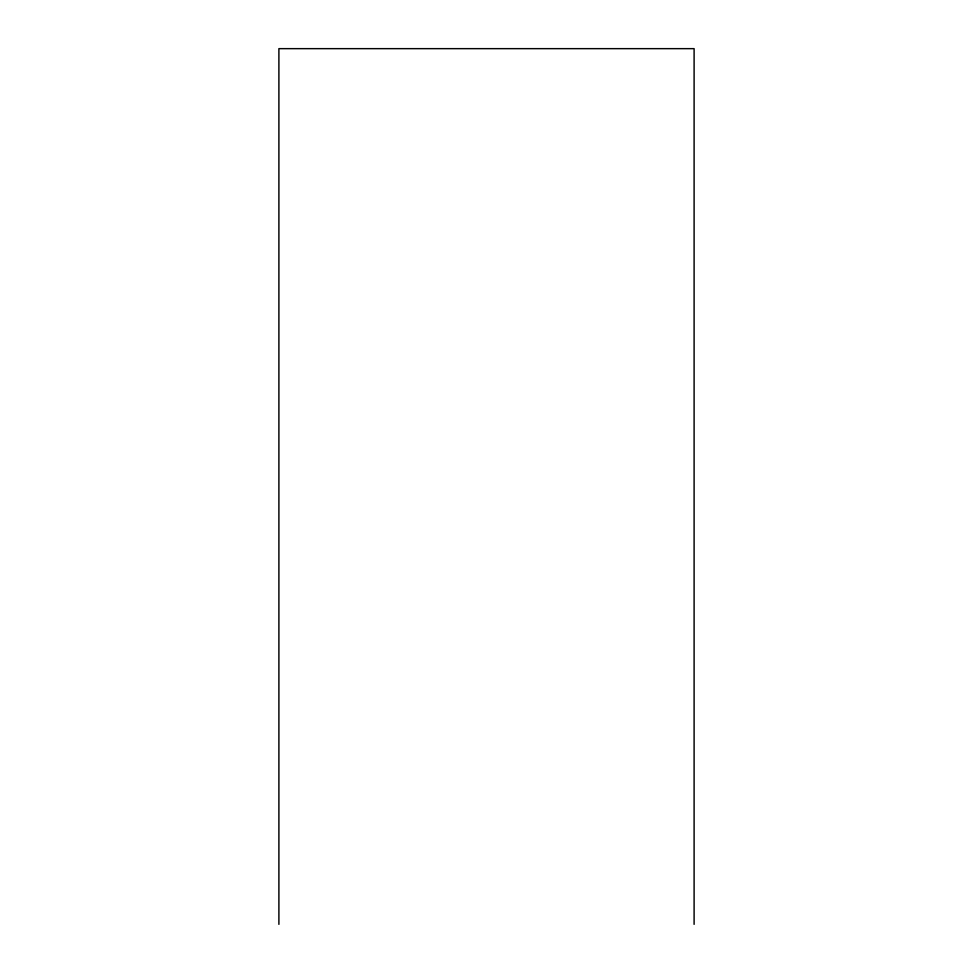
<?xml version="1.0" encoding="UTF-8"?>
<svg xmlns="http://www.w3.org/2000/svg" width="973" height="973" viewBox="0 0 973 973"><rect width="100%" height="100%" fill="white"/><g stroke="black" fill="none" stroke-linecap="round" stroke-linejoin="round"><path stroke-width="1.46" d="M694.102 924.35L694.102 48.65L278.898 48.65L278.898 924.35"/></g></svg>
